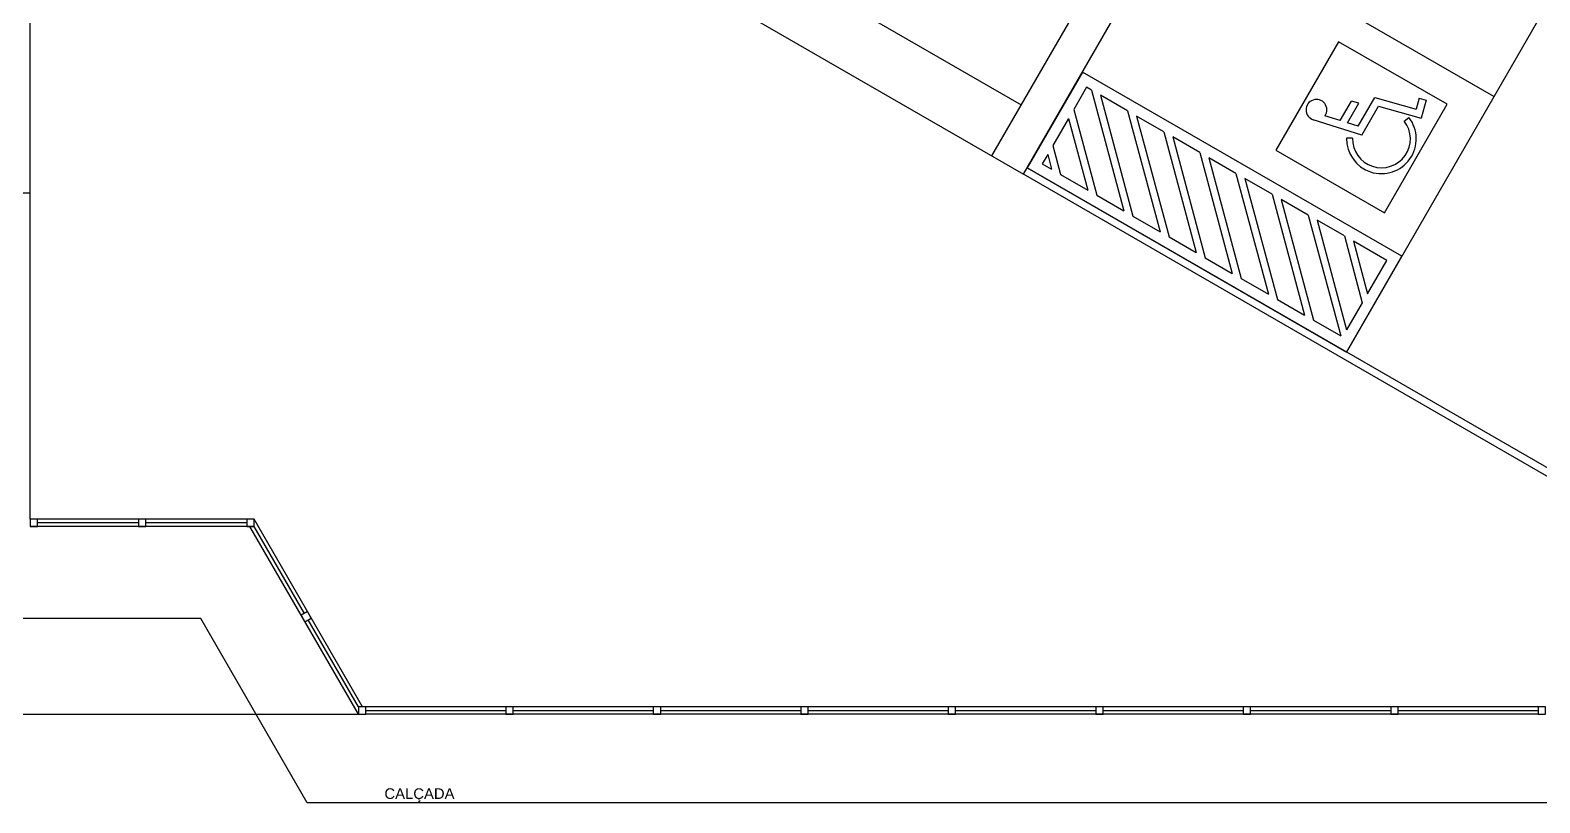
# Model space of a CAD drawing. Extents: x 175 to 700, y 53 to 250.
# Drawn here: x 332.66 to 353.13, y 79.26 to 89.74 of the extents above; entities that cross this region are included whole.
import ezdxf

# ---------------------------------------------------------------- set-up
doc = ezdxf.new("R2010")
doc.units = 0
doc.header["$LTSCALE"] = 2
doc.linetypes.add('TRACEJADO_G', pattern=[0.375, 0.25, -0.125])
doc.layers.get('0').update_dxf_attribs({"linetype": 'CONTINUOUS'})
for name, color, linetype in [('A-PISOS-CTEL', 2, 'TRACEJADO_G'), ('A-PISOS-NIVEL', 1, 'CONTINUOUS'), ('AR-PIS', 1, 'CONTINUOUS'), ('ARQ-PIS-VISTA', 8, 'CONTINUOUS'), ('ARQ-TXT-1_075', 2, 'CONTINUOUS'), ('PORTAL_VTA_PROX', 1, 'CONTINUOUS')]:
    doc.layers.add(name, color=color, linetype=linetype)
doc.styles.add('ESC-50-A20', font='arial.ttf', dxfattribs={"height": 0.1})

# ---------------------------------------------------------------- blocks, each defined once
blk = doc.blocks.new('Paraplegico')
at = {"color": 253}
for p, q in [((134, 171.8), (119.2, 239.1)), ((136.5, 206.8), (131.9, 228.1)), ((136.5, 206.8), (167.2, 206.8)), ((169.4, 196.8), (167.2, 206.8)), ((124.1, 180.5), (120.3, 187.6)), ((138.7, 196.8), (169.4, 196.8)), ((142, 181.8), (138.7, 196.8)), ((134, 171.8), (179.2, 171.8)), ((142, 181.8), (186.9, 181.8)), ((179.2, 171.8), (194.3, 113.5)), ((186.9, 181.8), (201.5, 125.6)), ((179.3, 131.3), (186.7, 128.3)), ((216.3, 129.2), (201.5, 125.6)), ((216.3, 129.2), (218.8, 119.6)), ((218.8, 119.6), (194.3, 113.5))]:
    blk.add_line(p, q, dxfattribs=at)
for centre, radius, start, end in [((133, 242.1), 14.1, 265.5481, 192.3635), ((143, 146.1), 47.2, 118.7728, 337.7713), ((143, 146.1), 39.2, 118.7728, 337.7713)]:
    blk.add_arc(centre, radius, start, end, dxfattribs=at)

msp = doc.modelspace()

# ---------------------------------------------------------------- linework, layer by layer
at = {"color": 251}
for points in [[(332.658, 83.01), (332.758, 83.01), (332.758, 83.11), (332.658, 83.11)], [(334.127, 83.01), (334.227, 83.01), (334.227, 83.11), (334.127, 83.11)], [(335.595, 83.01), (335.695, 83.01), (335.695, 83.11), (335.595, 83.11)], [(336.333, 81.805), (336.383, 81.718), (336.47, 81.768), (336.42, 81.855)], [(337.108, 80.463), (337.208, 80.463), (337.208, 80.563), (337.108, 80.563)], [(337.108, 80.463), (337.208, 80.463), (337.208, 80.563), (337.108, 80.563)], [(339.108, 80.463), (339.208, 80.463), (339.208, 80.563), (339.108, 80.563)], [(339.108, 80.463), (339.208, 80.463), (339.208, 80.563), (339.108, 80.563)], [(341.108, 80.463), (341.208, 80.463), (341.208, 80.563), (341.108, 80.563)], [(343.108, 80.463), (343.208, 80.463), (343.208, 80.563), (343.108, 80.563)], [(345.108, 80.463), (345.208, 80.463), (345.208, 80.563), (345.108, 80.563)], [(347.108, 80.463), (347.208, 80.463), (347.208, 80.563), (347.108, 80.563)], [(349.108, 80.463), (349.208, 80.463), (349.208, 80.563), (349.108, 80.563)], [(351.108, 80.463), (351.208, 80.463), (351.208, 80.563), (351.108, 80.563)], [(353.108, 80.463), (353.208, 80.463), (353.208, 80.563), (353.108, 80.563)]]:
    msp.add_lwpolyline(points, close=True, dxfattribs=at)
at = {"layer": 'A-PISOS-CTEL', "color": 251, "linetype": 'TRACEJADO_G', "ltscale": 150}
msp.add_line((325.208, 80.463), (337.108, 80.463), dxfattribs=at)
at = {"layer": 'A-PISOS-NIVEL', "color": 251}
for p, q in [((346.128, 87.785), (351.874, 97.747)), ((356.206, 95.248), (350.509, 85.373)), ((337.663, 92.668), (346.128, 87.785)), ((352.508, 88.838), (348.177, 91.337)), ((342.178, 90.987), (346.095, 88.728)), ((347.231, 90.698), (345.695, 88.035)), ((332.658, 83.11), (332.658, 90.528)), ((354.575, 83.029), (346.179, 87.872)), ((354.524, 82.942), (346.128, 87.785)), ((332.658, 87.528), (329.658, 87.528)), ((334.973, 81.76), (332.458, 81.76)), ((353.901, 79.263), (336.415, 79.263))]:
    msp.add_line(p, q, dxfattribs=at)
at = {"layer": 'AR-PIS', "color": 251, "ltscale": 10}
for p, q in [((334.127, 83.06), (332.758, 83.06)), ((335.595, 83.06), (334.227, 83.06)), ((336.377, 81.83), (335.695, 83.01)), ((337.108, 80.563), (336.427, 81.743)), ((337.208, 80.513), (339.108, 80.513)), ((337.208, 80.513), (339.108, 80.513)), ((339.208, 80.513), (341.108, 80.513)), ((341.208, 80.513), (343.108, 80.513)), ((343.208, 80.513), (345.108, 80.513)), ((345.208, 80.513), (347.108, 80.513)), ((347.208, 80.513), (349.108, 80.513)), ((349.208, 80.513), (351.108, 80.513)), ((351.208, 80.513), (353.108, 80.513))]:
    msp.add_line(p, q, dxfattribs=at)
at = {"layer": 'ARQ-PIS-VISTA', "color": 251}
for p, q in [((351.259, 86.673), (346.928, 89.171)), ((346.983, 88.966), (346.809, 88.665)), ((347.049, 88.928), (346.983, 88.966)), ((347.049, 88.928), (347.489, 87.289)), ((347.539, 88.645), (347.171, 88.857)), ((347.171, 88.857), (347.611, 87.218)), ((346.809, 88.665), (347.121, 87.501)), ((347.539, 88.645), (347.979, 87.006)), ((346.738, 88.542), (346.526, 88.175)), ((346.738, 88.542), (346.999, 87.572)), ((348.029, 88.363), (347.661, 88.575)), ((347.661, 88.575), (348.101, 86.936)), ((348.029, 88.363), (348.469, 86.724)), ((348.519, 88.08), (348.151, 88.292)), ((348.151, 88.292), (348.591, 86.653)), ((346.456, 88.052), (346.383, 87.927)), ((346.456, 88.052), (346.509, 87.854)), ((346.526, 88.175), (346.631, 87.784)), ((348.519, 88.08), (348.959, 86.441)), ((346.383, 87.927), (346.509, 87.854)), ((349.009, 87.797), (348.641, 88.009)), ((348.641, 88.009), (349.081, 86.37)), ((346.631, 87.784), (346.999, 87.572)), ((349.009, 87.797), (349.449, 86.158)), ((349.499, 87.515), (349.131, 87.727)), ((349.131, 87.727), (349.571, 86.088)), ((347.121, 87.501), (347.489, 87.289)), ((349.499, 87.515), (349.939, 85.876)), ((349.989, 87.232), (349.621, 87.444)), ((349.621, 87.444), (350.061, 85.805)), ((347.611, 87.218), (347.979, 87.006)), ((349.989, 87.232), (350.429, 85.593)), ((350.479, 86.95), (350.111, 87.161)), ((350.111, 87.161), (350.51, 85.675)), ((348.101, 86.936), (348.469, 86.724)), ((350.479, 86.95), (350.722, 86.043)), ((351.054, 86.618), (350.601, 86.879)), ((350.601, 86.879), (350.793, 86.165)), ((348.591, 86.653), (348.959, 86.441)), ((350.793, 86.165), (351.054, 86.618)), ((349.081, 86.37), (349.449, 86.158)), ((349.571, 86.088), (349.939, 85.876)), ((350.722, 86.043), (350.51, 85.675)), ((350.061, 85.805), (350.429, 85.593))]:
    msp.add_line(p, q, dxfattribs=at)
for points in [[(351.021, 87.261), (351.871, 88.734), (350.398, 89.583), (349.549, 88.111)], [(346.928, 89.171), (346.178, 87.872), (350.509, 85.373), (351.259, 86.673)]]:
    msp.add_lwpolyline(points, close=True, dxfattribs=at)
at = {"layer": 'PORTAL_VTA_PROX', "color": 251}
for p, q in [((335.695, 83.11), (332.658, 83.11)), ((335.695, 83.01), (332.658, 83.01)), ((337.108, 80.463), (335.637, 83.01)), ((337.166, 80.563), (335.695, 83.11)), ((336.415, 79.263), (334.973, 81.76)), ((353.108, 80.563), (337.208, 80.563)), ((353.108, 80.463), (337.208, 80.463))]:
    msp.add_line(p, q, dxfattribs=at)

# ---------------------------------------------------------------- block references
at = {"layer": 'ARQ-PIS-VISTA', "color": 251, "xscale": 0.01, "yscale": 0.01, "zscale": 0.01, "rotation": 60.02279565092205}
msp.add_blockref('Paraplegico', (351.533, 86.297), dxfattribs=at)

# ---------------------------------------------------------------- texts
at = {"layer": 'ARQ-TXT-1_075', "color": 251, "style": 'ESC-50-A20'}
msp.add_text('CALÇADA ', height=0.144, dxfattribs=at).set_placement((337.462, 79.315))

doc.saveas('drawing.dxf')
